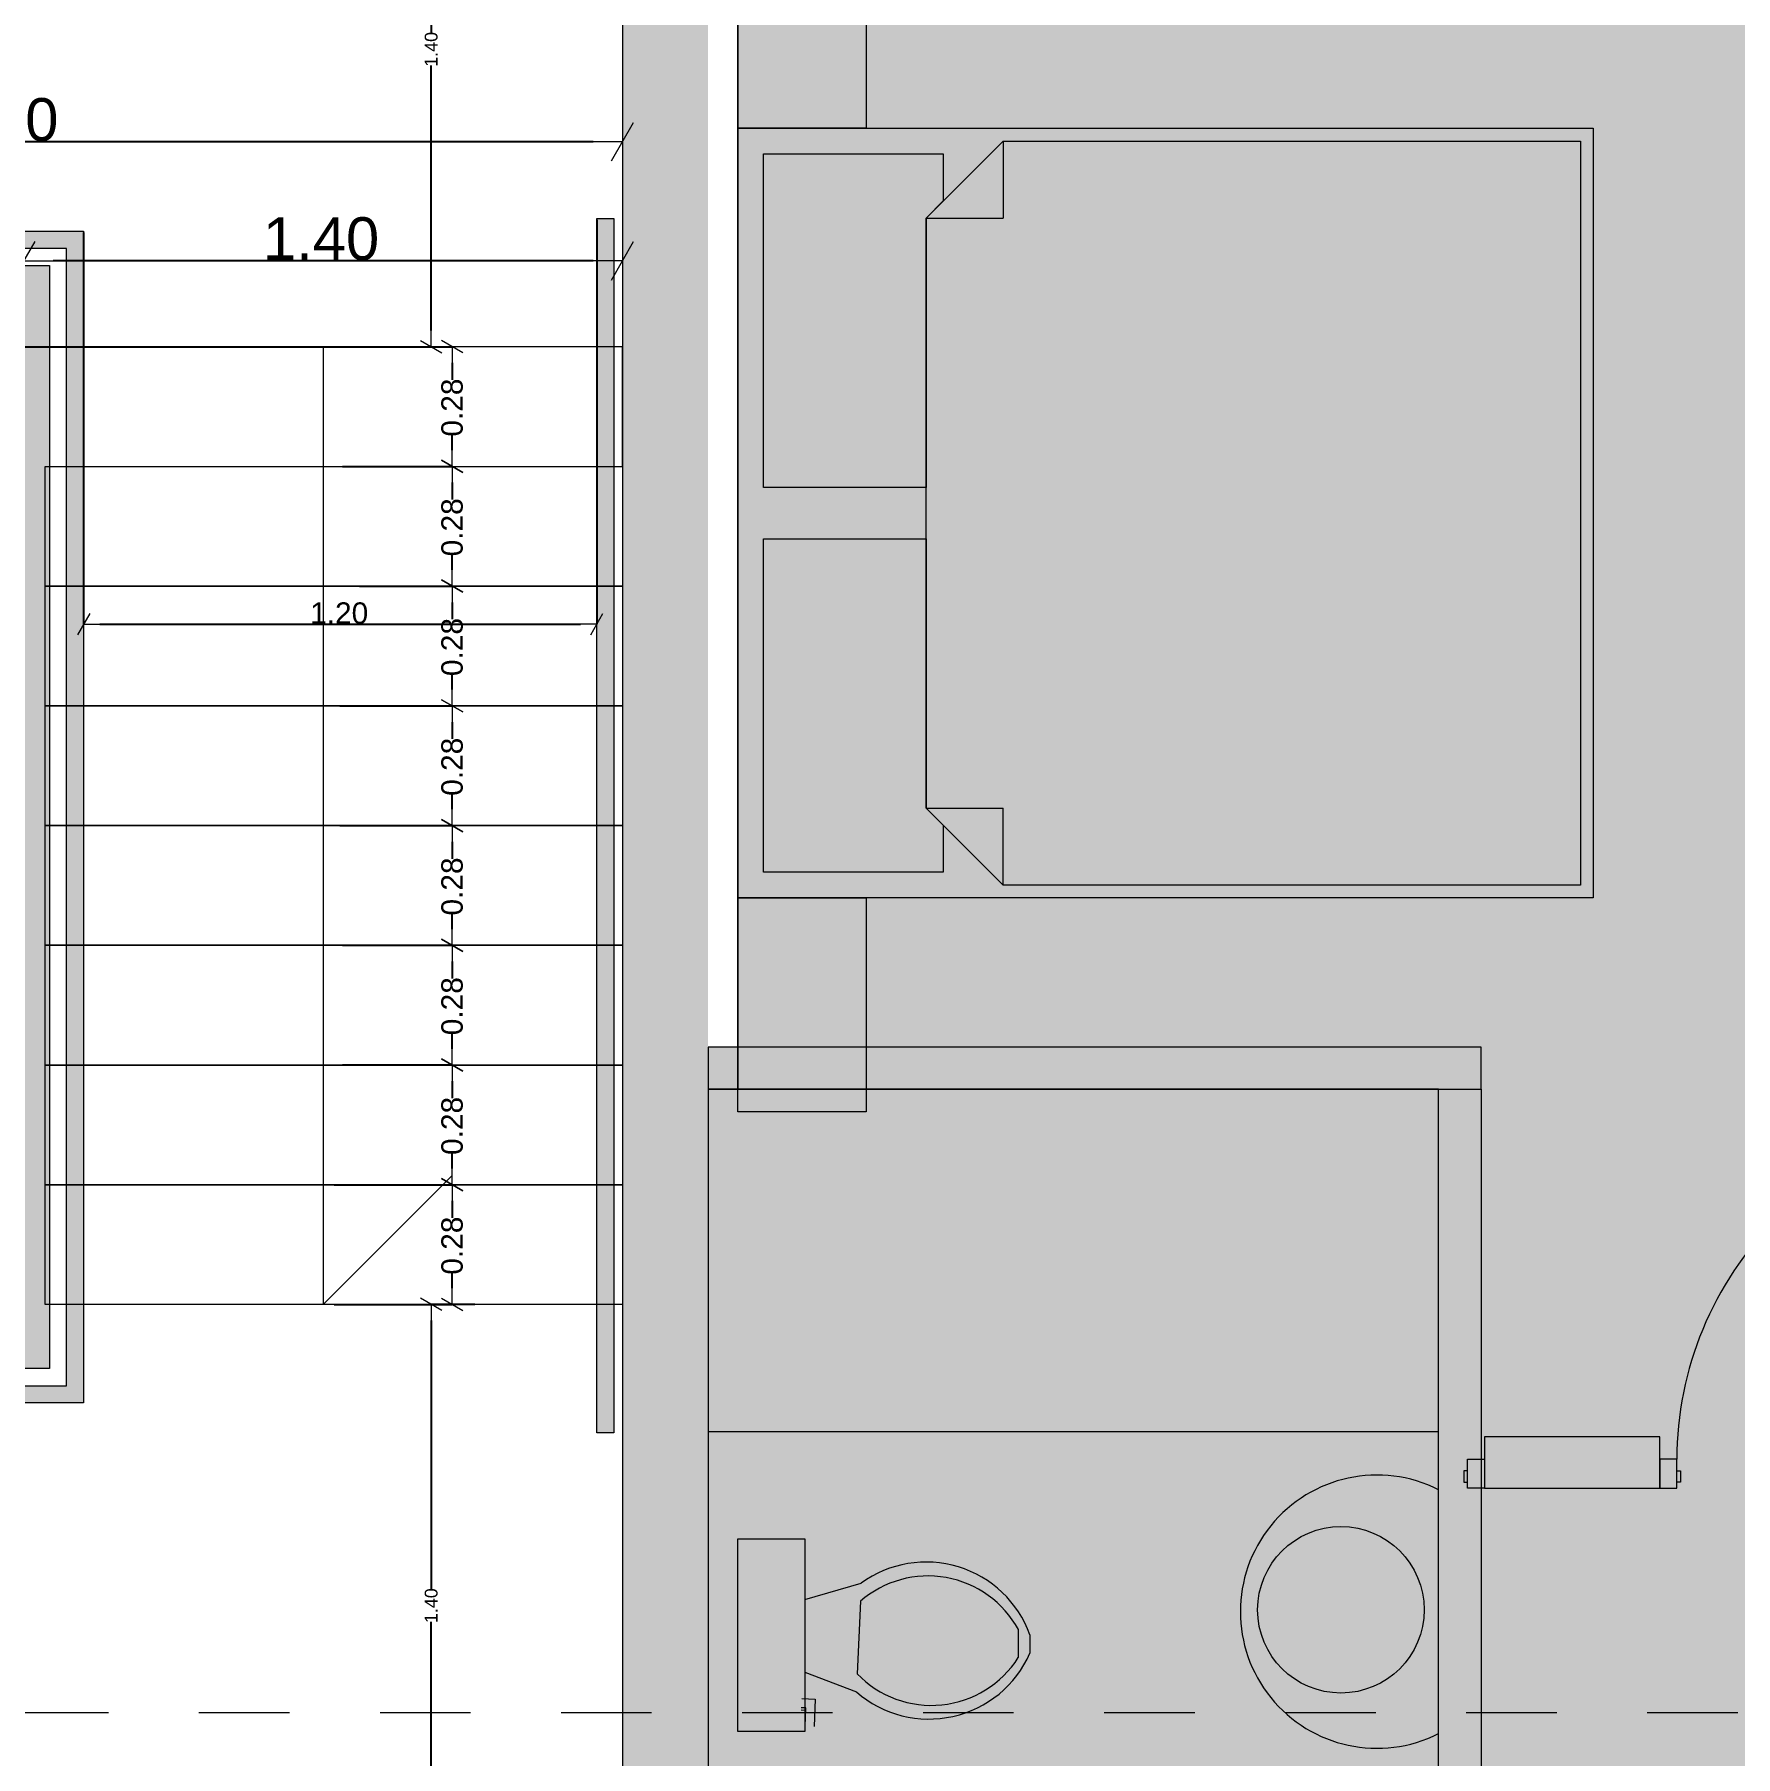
# Model space of a CAD drawing. Header units: millimetres. Extents: x 475616349 to 476941521, y 4620115302 to 4621446928.
# Drawn here: x 476523230 to 476527208, y 4620350796 to 4620354824 of the extents above; entities that cross this region are included whole.
import ezdxf

# ---------------------------------------------------------------- set-up
doc = ezdxf.new("R2010")
doc.units = ezdxf.units.MM
doc.header["$MEASUREMENT"] = 0
doc.linetypes.add('Dashed', pattern=[423.333333, 211.666667, -211.666667])
for name, color, linetype, lineweight in [('0_Pen_No__2_Pen_No__7_Pen_No__2_Pen_No__7', 7, 'Continuous', 0), ('0_Pen_No__7_Pen_No__7_Pen_No__7', 7, 'Continuous', 0), ('2D Drafting - General_Pen_No__250_Pen_No__2_Pen_No__250', 7, 'Continuous', 0), ('2D Drafting - General_Pen_No__250_Pen_No__2_Pen_No__7', 7, 'Continuous', 0), ('2D Drafting - General_Pen_No__250_Pen_No__7_Pen_No__250', 7, 'Continuous', 0), ('2D Drafting - General_Pen_No__250_Pen_No__7_Pen_No__7', 7, 'Continuous', 0), ('2D Drafting - General_Pen_No__7_Pen_No__7_Pen_No__7', 7, 'Continuous', 0), ('Doors_Pen_No__7_Pen_No__7_Pen_No__7', 7, 'Continuous', 0), ('G-Anno-Nplt_Pen_No__151', 151, 'Continuous', 0), ('G-Anno-Nplt_Pen_No__4', 7, 'Continuous', 0), ('gegmebi_Pen_No__7_Pen_No__7', 7, 'Continuous', 0), ('New_2D Drafting - General_Pen_No__1', 1, 'Continuous', 0), ('New_2D Drafting - General_Pen_No__4', 7, 'Continuous', 0), ('New_R03_Nakveti_Pen_No__4', 7, 'Continuous', 0), ('New_shenobebi_Pen_No__1', 1, 'Continuous', 0), ('zoma_Pen_No__142', 142, 'Continuous', 0), ('zoma_Pen_No__5_Pen_No__5', 5, 'Continuous', 0)]:
    doc.layers.add(name, color=color, linetype=linetype, lineweight=lineweight)
doc.layers.add('New_R03_Nakveti', color=7, linetype='Continuous')
doc.layers.add('zoma', color=7, linetype='Continuous')
doc.styles.add('GENERATED_STYLE_1', font='arial.ttf')
doc.styles.add('GENERATED_STYLE_2', font='arial.ttf')
doc.dimstyles.new('GENERATED_STYLE__1', dxfattribs={"dimtxt": 200, "dimasz": 64.421331, "dimexe": 0.18, "dimexo": 3, "dimgap": 0.09, "dimtad": 1, "dimtih": 1, "dimtoh": 1, "dimlfac": 0.001, "dimzin": 0, "dimdsep": 46, "dimtxsty": 'GENERATED_STYLE_2', "dimblk": 'ARROWHEAD_2', "dimblk1": 'ARROWHEAD_2', "dimblk2": 'ARROWHEAD_2', "dimcen": 0.09, "dimclrd": 142, "dimclre": 142, "dimclrt": 142, "dimadec": 0, "dimazin": 0, "dimtfac": 1, "dimtdec": 4, "dimtmove": 0, "dimatfit": 3, "dimfxl": 1, "dimtolj": 1, "dimtzin": 0, "dimarcsym": 0})
doc.dimstyles.new('GENERATED_STYLE__17', dxfattribs={"dimtxt": 50, "dimasz": 38, "dimexe": 0.18, "dimexo": 3, "dimgap": 0.09, "dimtad": 1, "dimtih": 1, "dimtoh": 1, "dimlfac": 0.001, "dimzin": 0, "dimdsep": 46, "dimtxsty": 'GENERATED_STYLE_2', "dimblk": 'ARROWHEAD_2', "dimblk1": 'ARROWHEAD_2', "dimblk2": 'ARROWHEAD_2', "dimcen": 0.09, "dimclrd": 142, "dimclre": 142, "dimclrt": 142, "dimadec": 0, "dimazin": 0, "dimtfac": 1, "dimtdec": 4, "dimtmove": 0, "dimatfit": 3, "dimfxl": 1, "dimtolj": 1, "dimtzin": 0, "dimarcsym": 0})
doc.dimstyles.new('GENERATED_STYLE__20', dxfattribs={"dimtxt": 50, "dimasz": 38, "dimexe": 0.18, "dimexo": 3, "dimgap": 0.09, "dimtad": 1, "dimlfac": 0.001, "dimzin": 0, "dimdsep": 46, "dimtxsty": 'GENERATED_STYLE_1', "dimblk": 'ARROWHEAD_2', "dimblk1": 'ARROWHEAD_2', "dimblk2": 'ARROWHEAD_2', "dimcen": 0.09, "dimclrd": 7, "dimclre": 7, "dimclrt": 7, "dimadec": 0, "dimazin": 0, "dimtfac": 1, "dimtdec": 4, "dimtmove": 0, "dimatfit": 3, "dimfxl": 1, "dimtolj": 1, "dimtzin": 0, "dimarcsym": 0})
doc.dimstyles.new('GENERATED_STYLE__5', dxfattribs={"dimtxt": 100, "dimasz": 68.640772, "dimexe": 0.18, "dimexo": 0.0625, "dimgap": 0.09, "dimtad": 1, "dimlfac": 0.001, "dimzin": 0, "dimdsep": 46, "dimtxsty": 'GENERATED_STYLE_2', "dimblk": 'ARROWHEAD_2', "dimblk1": 'ARROWHEAD_2', "dimblk2": 'ARROWHEAD_2', "dimcen": 0.09, "dimse1": 1, "dimse2": 1, "dimclrd": 142, "dimclre": 142, "dimclrt": 142, "dimadec": 0, "dimazin": 0, "dimtfac": 1, "dimtdec": 4, "dimtmove": 0, "dimatfit": 3, "dimfxl": 1, "dimtolj": 1, "dimtzin": 0, "dimarcsym": 0})
doc.dimstyles.new('GENERATED_STYLE__7', dxfattribs={"dimtxt": 30.000001, "dimasz": 38, "dimexe": 0.18, "dimexo": 3, "dimgap": 0.09, "dimtad": 1, "dimtih": 1, "dimtoh": 1, "dimlfac": 0.001, "dimzin": 0, "dimdsep": 46, "dimtxsty": 'GENERATED_STYLE_2', "dimblk": 'ARROWHEAD_2', "dimblk1": 'ARROWHEAD_2', "dimblk2": 'ARROWHEAD_2', "dimcen": 0.09, "dimclrd": 142, "dimclre": 142, "dimclrt": 142, "dimadec": 0, "dimazin": 0, "dimtfac": 1, "dimtdec": 4, "dimtmove": 0, "dimatfit": 3, "dimfxl": 1, "dimtolj": 1, "dimtzin": 0, "dimarcsym": 0})
doc.dimstyles.new('GENERATED_STYLE__9', dxfattribs={"dimtxt": 100, "dimasz": 68.640772, "dimexe": 0.18, "dimexo": 900, "dimgap": 0.09, "dimtad": 1, "dimlfac": 0.001, "dimzin": 0, "dimdsep": 46, "dimtxsty": 'GENERATED_STYLE_2', "dimblk": 'ARROWHEAD_2', "dimblk1": 'ARROWHEAD_2', "dimblk2": 'ARROWHEAD_2', "dimcen": 0.09, "dimclrd": 7, "dimclre": 7, "dimclrt": 7, "dimadec": 0, "dimazin": 0, "dimtfac": 1, "dimtdec": 4, "dimtmove": 0, "dimatfit": 3, "dimfxl": 1, "dimtolj": 1, "dimtzin": 0, "dimarcsym": 0})

# ---------------------------------------------------------------- blocks, each defined once
blk = doc.blocks.new('*D1238', base_point=(476577134.1, 4620325125.7))
at = {"layer": 'zoma_Pen_No__142', "color": 142, "linetype": 'Continuous', "lineweight": 0, "transparency": 16777216}
for p, q in [((476518731.6, 4620381340.9), (476518682.7, 4620381256.2)), ((476518707.1, 4620381235), (476518707.1, 4620381362.1)), ((476525231.6, 4620381340.9), (476525182.7, 4620381256.2)), ((476525207.1, 4620381235), (476525207.1, 4620381362.1)), ((476518707.1, 4620381298.6), (476525207.1, 4620381298.6))]:
    blk.add_line(p, q, dxfattribs=at)
at = {"layer": 'zoma_Pen_No__142', "color": 142, "lineweight": 0, "transparency": 16777216, "char_height": 200, "attachment_point": 7, "style": 'GENERATED_STYLE_2'}
for s, insert in [('\\A1;{\\pql;\\fArial CYR|b0|i0|c204|p34;6.50}', (476521691.1, 4620381338.6)), ('\\A1;{\\pql;\\fArial CYR|b0|i0|c204|p34;0.40}', (476524650.5, 4620381338.6))]:
    blk.add_mtext(s, dxfattribs=dict(at, insert=insert))
blk = doc.blocks.new('ARROWHEAD_2')
at = {"color": 0, "linetype": 'Continuous', "lineweight": 0}
for p, q in [((-0.378, -0.655), (0.378, 0.655)), ((0, 0), (-1, 0))]:
    blk.add_line(p, q, dxfattribs=at)
blk = doc.blocks.new('*D1239', base_point=(476577134.1, 4620325125.7))
at = {"layer": 'zoma_Pen_No__142', "color": 142, "linetype": 'Continuous', "lineweight": 0, "transparency": 16777216}
for p, q in [((476525231.6, 4620381340.9), (476525182.7, 4620381256.2)), ((476525207.1, 4620381235), (476525207.1, 4620381362.1)), ((476525631.6, 4620381340.9), (476525582.7, 4620381256.2)), ((476525607.1, 4620381235), (476525607.1, 4620381362.1)), ((476525207.1, 4620381298.6), (476525607.1, 4620381298.6))]:
    blk.add_line(p, q, dxfattribs=at)
blk = doc.blocks.new('*D1240', base_point=(476577134.1, 4620325125.7))
at = {"layer": 'zoma_Pen_No__142', "color": 142, "linetype": 'Continuous', "lineweight": 0, "transparency": 16777216}
for p, q in [((476525631.6, 4620381340.9), (476525582.7, 4620381256.2)), ((476525607.1, 4620381235), (476525607.1, 4620381362.1)), ((476532131.6, 4620381340.9), (476532082.7, 4620381256.2)), ((476532107.1, 4620381235), (476532107.1, 4620381362.1)), ((476525607.1, 4620381298.6), (476532107.1, 4620381298.6))]:
    blk.add_line(p, q, dxfattribs=at)
at = {"layer": 'zoma_Pen_No__142', "color": 142, "lineweight": 0, "transparency": 16777216, "char_height": 200, "attachment_point": 7, "style": 'GENERATED_STYLE_2'}
for s, insert in [('\\A1;{\\pql;\\fArial CYR|b0|i0|c204|p34;6.50}', (476528591.1, 4620381338.6)), ('\\A1;{\\pql;\\fArial CYR|b0|i0|c204|p34;0.40}', (476531550.5, 4620381338.6))]:
    blk.add_mtext(s, dxfattribs=dict(at, insert=insert))
blk = doc.blocks.new('Bed Layout 23')
at = {"layer": 'New_R03_Nakveti_Pen_No__4', "color": 7, "linetype": 'Continuous', "lineweight": 0}
for p, q in [((-900, 0), (-1400, 0)), ((-1400, 0), (-1400, -300)), ((-900, -300), (-900, 0)), ((900, 0), (-900, 0)), ((-900, 0), (-900, -2000)), ((1400, 0), (900, 0)), ((900, 0), (900, -300)), ((900, -2000), (900, 0)), ((1400, -300), (1400, 0)), ((-1400, -300), (-900, -300)), ((900, -300), (1400, -300)), ((-690, -440), (-870, -620)), ((0, -440), (-690, -440)), ((-690, -440), (-690, -620)), ((690, -440), (0, -440)), ((870, -620), (690, -440)), ((690, -440), (690, -620)), ((-870, -620), (-870, -1970)), ((-870, -620), (-690, -620)), ((870, -620), (690, -620)), ((870, -1970), (870, -620)), ((-870, -1970), (0, -1970)), ((0, -1970), (870, -1970)), ((-900, -2000), (900, -2000))]:
    blk.add_line(p, q, dxfattribs=at)
at = {"layer": 'New_R03_Nakveti_Pen_No__4', "color": 7, "linetype": 'Continuous', "lineweight": 0, "flags": 128}
for points in [[(-60, -440), (-60, -60), (-840, -60), (-840, -480), (-730, -480), (-690, -440)], [(690, -440), (730, -480), (840, -480), (840, -60), (60, -60), (60, -440)]]:
    blk.add_lwpolyline(points, close=True, dxfattribs=at)
blk = doc.blocks.new('*D3923')
at = {"layer": 'Defpoints', "color": 0, "linetype": 'Continuous', "transparency": 16777216}
for p in [(476467805.1, 4620355693.7), (476533682.1, 4620355693.7), (476467805.1, 4620340493.7)]:
    blk.add_point(p, dxfattribs=at)
at = {"layer": 'zoma', "color": 7, "linetype": 'Continuous', "lineweight": -2, "transparency": 16777216}
for p, q in [((476468705.1, 4620355693.7), (476533682.3, 4620355693.7)), ((476533682.1, 4620355625.1), (476533682.1, 4620348251.7)), ((476533682.1, 4620340562.4), (476533682.1, 4620347923.8)), ((476468705.1, 4620340493.7), (476533682.3, 4620340493.7))]:
    blk.add_line(p, q, dxfattribs=at)
at = {"layer": 'zoma', "color": 7, "linetype": 'Continuous', "lineweight": -2, "transparency": 16777216, "xscale": 68.64077230571034, "yscale": 68.64077230571034, "zscale": 68.64077230571034}
for p, rotation in [((476533682.1, 4620355693.7), 90), ((476533682.1, 4620340493.7), 270)]:
    blk.add_blockref('ARROWHEAD_2', p, dxfattribs=dict(at, rotation=rotation))
at = {"layer": 'zoma', "color": 7, "linetype": 'Continuous', "lineweight": 0, "transparency": 16777216, "insert": (476533682.1, 4620348087.8), "char_height": 100, "attachment_point": 5, "rotation": 90, "style": 'GENERATED_STYLE_2'}
blk.add_mtext('\\A1;15.20', dxfattribs=at)
blk = doc.blocks.new('*D3931')
at = {"layer": 'Defpoints', "color": 0, "linetype": 'Continuous', "transparency": 16777216}
for p in [(476467805.1, 4620355293.7), (476532893, 4620355293.7), (476467805.1, 4620350493.7)]:
    blk.add_point(p, dxfattribs=at)
at = {"layer": 'zoma', "color": 7, "linetype": 'Continuous', "lineweight": -2, "transparency": 16777216}
for p, q in [((476468705.1, 4620355293.7), (476532893.2, 4620355293.7)), ((476532893, 4620355225.1), (476532893, 4620353019.2)), ((476532893, 4620350562.4), (476532893, 4620352755.6)), ((476468705.1, 4620350493.7), (476532893.2, 4620350493.7))]:
    blk.add_line(p, q, dxfattribs=at)
at = {"layer": 'zoma', "color": 7, "linetype": 'Continuous', "lineweight": -2, "transparency": 16777216, "xscale": 68.64077230571034, "yscale": 68.64077230571034, "zscale": 68.64077230571034}
for p, rotation in [((476532893, 4620355293.7), 90), ((476532893, 4620350493.7), 270)]:
    blk.add_blockref('ARROWHEAD_2', p, dxfattribs=dict(at, rotation=rotation))
at = {"layer": 'zoma', "color": 7, "linetype": 'Continuous', "lineweight": 0, "transparency": 16777216, "insert": (476532893, 4620352887.4), "char_height": 100, "attachment_point": 5, "rotation": 90, "style": 'GENERATED_STYLE_2'}
blk.add_mtext('\\A1;4.80', dxfattribs=at)
blk = doc.blocks.new('*D3983')
at = {"layer": 'Defpoints', "color": 0, "linetype": 'Continuous', "transparency": 16777216}
for p in [(476524262.8, 4620351853.8), (476524157.8, 4620350453.8), (476524262.8, 4620350453.8)]:
    blk.add_point(p, dxfattribs=at)
at = {"layer": 'zoma', "color": 142, "linetype": 'Continuous', "lineweight": -2, "transparency": 16777216}
for p, q in [((476524259.8, 4620351853.8), (476524157.6, 4620351853.8)), ((476524157.8, 4620351815.8), (476524157.8, 4620351186.7)), ((476524157.8, 4620350491.8), (476524157.8, 4620351111.5)), ((476524259.8, 4620350453.8), (476524157.6, 4620350453.8))]:
    blk.add_line(p, q, dxfattribs=at)
at = {"layer": 'zoma', "color": 142, "linetype": 'Continuous', "lineweight": -2, "transparency": 16777216, "xscale": 38.00000000000001, "yscale": 38.00000000000001, "zscale": 38.00000000000001}
for p, rotation in [((476524157.8, 4620351853.8), 90), ((476524157.8, 4620350453.8), 270)]:
    blk.add_blockref('ARROWHEAD_2', p, dxfattribs=dict(at, rotation=rotation))
at = {"layer": 'zoma', "color": 142, "linetype": 'Continuous', "lineweight": 0, "transparency": 16777216, "insert": (476524157.8, 4620351149.1), "char_height": 30, "attachment_point": 5, "rotation": 90, "style": 'GENERATED_STYLE_2'}
blk.add_mtext('\\A1;1.40', dxfattribs=at)
blk = doc.blocks.new('*D3984')
at = {"layer": 'Defpoints', "color": 0, "linetype": 'Continuous', "transparency": 16777216}
for p in [(476523928, 4620352133.7), (476524206.8, 4620352133.7), (476523928, 4620351853.7)]:
    blk.add_point(p, dxfattribs=at)
at = {"layer": 'zoma', "color": 142, "linetype": 'Continuous', "lineweight": -2, "transparency": 16777216}
for p, q in [((476523931, 4620352133.7), (476524207, 4620352133.7)), ((476524206.8, 4620352095.7), (476524206.8, 4620352056.2)), ((476524206.8, 4620351891.7), (476524206.8, 4620351926.1)), ((476523931, 4620351853.7), (476524207, 4620351853.7))]:
    blk.add_line(p, q, dxfattribs=at)
at = {"layer": 'zoma', "color": 142, "linetype": 'Continuous', "lineweight": -2, "transparency": 16777216, "xscale": 38.00000000000001, "yscale": 38.00000000000001, "zscale": 38.00000000000001}
for p, rotation in [((476524206.8, 4620352133.7), 90), ((476524206.8, 4620351853.7), 270)]:
    blk.add_blockref('ARROWHEAD_2', p, dxfattribs=dict(at, rotation=rotation))
at = {"layer": 'zoma', "color": 142, "linetype": 'Continuous', "lineweight": 0, "transparency": 16777216, "insert": (476524206.8, 4620351991.2), "char_height": 50, "attachment_point": 5, "rotation": 90, "style": 'GENERATED_STYLE_2'}
blk.add_mtext('\\A1;0.28', dxfattribs=at)
blk = doc.blocks.new('*D3985')
at = {"layer": 'Defpoints', "color": 0, "linetype": 'Continuous', "transparency": 16777216}
for p in [(476523947.6, 4620352413.7), (476524206.8, 4620352413.7), (476523928, 4620352133.7)]:
    blk.add_point(p, dxfattribs=at)
at = {"layer": 'zoma', "color": 142, "linetype": 'Continuous', "lineweight": -2, "transparency": 16777216}
for p, q in [((476523950.6, 4620352413.7), (476524207, 4620352413.7)), ((476524206.8, 4620352375.7), (476524206.8, 4620352336.2)), ((476524206.8, 4620352171.7), (476524206.8, 4620352206.1)), ((476523931, 4620352133.7), (476524207, 4620352133.7))]:
    blk.add_line(p, q, dxfattribs=at)
at = {"layer": 'zoma', "color": 142, "linetype": 'Continuous', "lineweight": -2, "transparency": 16777216, "xscale": 38.00000000000001, "yscale": 38.00000000000001, "zscale": 38.00000000000001}
for p, rotation in [((476524206.8, 4620352413.7), 90), ((476524206.8, 4620352133.7), 270)]:
    blk.add_blockref('ARROWHEAD_2', p, dxfattribs=dict(at, rotation=rotation))
at = {"layer": 'zoma', "color": 142, "linetype": 'Continuous', "lineweight": 0, "transparency": 16777216, "insert": (476524206.8, 4620352271.2), "char_height": 50, "attachment_point": 5, "rotation": 90, "style": 'GENERATED_STYLE_2'}
blk.add_mtext('\\A1;0.28', dxfattribs=at)
blk = doc.blocks.new('*D3986')
at = {"layer": 'Defpoints', "color": 0, "linetype": 'Continuous', "transparency": 16777216}
for p in [(476523947.6, 4620352693.7), (476524206.8, 4620352693.7), (476523947.6, 4620352413.7)]:
    blk.add_point(p, dxfattribs=at)
at = {"layer": 'zoma', "color": 142, "linetype": 'Continuous', "lineweight": -2, "transparency": 16777216}
for p, q in [((476523950.6, 4620352693.7), (476524207, 4620352693.7)), ((476524206.8, 4620352655.7), (476524206.8, 4620352616.2)), ((476524206.8, 4620352451.7), (476524206.8, 4620352486.1)), ((476523950.6, 4620352413.7), (476524207, 4620352413.7))]:
    blk.add_line(p, q, dxfattribs=at)
at = {"layer": 'zoma', "color": 142, "linetype": 'Continuous', "lineweight": -2, "transparency": 16777216, "xscale": 38.00000000000001, "yscale": 38.00000000000001, "zscale": 38.00000000000001}
for p, rotation in [((476524206.8, 4620352693.7), 90), ((476524206.8, 4620352413.7), 270)]:
    blk.add_blockref('ARROWHEAD_2', p, dxfattribs=dict(at, rotation=rotation))
at = {"layer": 'zoma', "color": 142, "linetype": 'Continuous', "lineweight": 0, "transparency": 16777216, "insert": (476524206.8, 4620352551.2), "char_height": 50, "attachment_point": 5, "rotation": 90, "style": 'GENERATED_STYLE_2'}
blk.add_mtext('\\A1;0.28', dxfattribs=at)
blk = doc.blocks.new('*D3987')
at = {"layer": 'Defpoints', "color": 0, "linetype": 'Continuous', "transparency": 16777216}
for p in [(476523941.1, 4620352973.7), (476524206.8, 4620352973.7), (476523947.6, 4620352693.7)]:
    blk.add_point(p, dxfattribs=at)
at = {"layer": 'zoma', "color": 142, "linetype": 'Continuous', "lineweight": -2, "transparency": 16777216}
for p, q in [((476523944.1, 4620352973.7), (476524207, 4620352973.7)), ((476524206.8, 4620352935.7), (476524206.8, 4620352896.2)), ((476524206.8, 4620352731.7), (476524206.8, 4620352766.1)), ((476523950.6, 4620352693.7), (476524207, 4620352693.7))]:
    blk.add_line(p, q, dxfattribs=at)
at = {"layer": 'zoma', "color": 142, "linetype": 'Continuous', "lineweight": -2, "transparency": 16777216, "xscale": 38.00000000000001, "yscale": 38.00000000000001, "zscale": 38.00000000000001}
for p, rotation in [((476524206.8, 4620352973.7), 90), ((476524206.8, 4620352693.7), 270)]:
    blk.add_blockref('ARROWHEAD_2', p, dxfattribs=dict(at, rotation=rotation))
at = {"layer": 'zoma', "color": 142, "linetype": 'Continuous', "lineweight": 0, "transparency": 16777216, "insert": (476524206.8, 4620352831.2), "char_height": 50, "attachment_point": 5, "rotation": 90, "style": 'GENERATED_STYLE_2'}
blk.add_mtext('\\A1;0.28', dxfattribs=at)
blk = doc.blocks.new('*D3988')
at = {"layer": 'Defpoints', "color": 0, "linetype": 'Continuous', "transparency": 16777216}
for p in [(476523941.1, 4620353253.7), (476524206.8, 4620353253.7), (476523941.1, 4620352973.7)]:
    blk.add_point(p, dxfattribs=at)
at = {"layer": 'zoma', "color": 142, "linetype": 'Continuous', "lineweight": -2, "transparency": 16777216}
for p, q in [((476523944.1, 4620353253.7), (476524207, 4620353253.7)), ((476524206.8, 4620353215.7), (476524206.8, 4620353176.2)), ((476524206.8, 4620353011.7), (476524206.8, 4620353046.1)), ((476523944.1, 4620352973.7), (476524207, 4620352973.7))]:
    blk.add_line(p, q, dxfattribs=at)
at = {"layer": 'zoma', "color": 142, "linetype": 'Continuous', "lineweight": -2, "transparency": 16777216, "xscale": 38.00000000000001, "yscale": 38.00000000000001, "zscale": 38.00000000000001}
for p, rotation in [((476524206.8, 4620353253.7), 90), ((476524206.8, 4620352973.7), 270)]:
    blk.add_blockref('ARROWHEAD_2', p, dxfattribs=dict(at, rotation=rotation))
at = {"layer": 'zoma', "color": 142, "linetype": 'Continuous', "lineweight": 0, "transparency": 16777216, "insert": (476524206.8, 4620353111.2), "char_height": 50, "attachment_point": 5, "rotation": 90, "style": 'GENERATED_STYLE_2'}
blk.add_mtext('\\A1;0.28', dxfattribs=at)
blk = doc.blocks.new('*D3989')
at = {"layer": 'Defpoints', "color": 0, "linetype": 'Continuous', "transparency": 16777216}
for p in [(476523987, 4620353533.7), (476524206.8, 4620353533.7), (476523941.1, 4620353253.7)]:
    blk.add_point(p, dxfattribs=at)
at = {"layer": 'zoma', "color": 142, "linetype": 'Continuous', "lineweight": -2, "transparency": 16777216}
for p, q in [((476523990, 4620353533.7), (476524207, 4620353533.7)), ((476524206.8, 4620353495.7), (476524206.8, 4620353456.2)), ((476524206.8, 4620353291.7), (476524206.8, 4620353326.1)), ((476523944.1, 4620353253.7), (476524207, 4620353253.7))]:
    blk.add_line(p, q, dxfattribs=at)
at = {"layer": 'zoma', "color": 142, "linetype": 'Continuous', "lineweight": -2, "transparency": 16777216, "xscale": 38.00000000000001, "yscale": 38.00000000000001, "zscale": 38.00000000000001}
for p, rotation in [((476524206.8, 4620353533.7), 90), ((476524206.8, 4620353253.7), 270)]:
    blk.add_blockref('ARROWHEAD_2', p, dxfattribs=dict(at, rotation=rotation))
at = {"layer": 'zoma', "color": 142, "linetype": 'Continuous', "lineweight": 0, "transparency": 16777216, "insert": (476524206.8, 4620353391.2), "char_height": 50, "attachment_point": 5, "rotation": 90, "style": 'GENERATED_STYLE_2'}
blk.add_mtext('\\A1;0.28', dxfattribs=at)
blk = doc.blocks.new('*D3990')
at = {"layer": 'Defpoints', "color": 0, "linetype": 'Continuous', "transparency": 16777216}
for p in [(476523947.6, 4620353813.7), (476524206.8, 4620353813.7), (476523987, 4620353533.7)]:
    blk.add_point(p, dxfattribs=at)
at = {"layer": 'zoma', "color": 142, "linetype": 'Continuous', "lineweight": -2, "transparency": 16777216}
for p, q in [((476523950.6, 4620353813.7), (476524207, 4620353813.7)), ((476524206.8, 4620353775.7), (476524206.8, 4620353736.2)), ((476524206.8, 4620353571.7), (476524206.8, 4620353606.1)), ((476523990, 4620353533.7), (476524207, 4620353533.7))]:
    blk.add_line(p, q, dxfattribs=at)
at = {"layer": 'zoma', "color": 142, "linetype": 'Continuous', "lineweight": -2, "transparency": 16777216, "xscale": 38.00000000000001, "yscale": 38.00000000000001, "zscale": 38.00000000000001}
for p, rotation in [((476524206.8, 4620353813.7), 90), ((476524206.8, 4620353533.7), 270)]:
    blk.add_blockref('ARROWHEAD_2', p, dxfattribs=dict(at, rotation=rotation))
at = {"layer": 'zoma', "color": 142, "linetype": 'Continuous', "lineweight": 0, "transparency": 16777216, "insert": (476524206.8, 4620353671.2), "char_height": 50, "attachment_point": 5, "rotation": 90, "style": 'GENERATED_STYLE_2'}
blk.add_mtext('\\A1;0.28', dxfattribs=at)
blk = doc.blocks.new('*D3991')
at = {"layer": 'Defpoints', "color": 0, "linetype": 'Continuous', "transparency": 16777216}
for p in [(476523836, 4620354093.7), (476524206.8, 4620354093.7), (476523947.6, 4620353813.7)]:
    blk.add_point(p, dxfattribs=at)
at = {"layer": 'zoma', "color": 142, "linetype": 'Continuous', "lineweight": -2, "transparency": 16777216}
for p, q in [((476523839, 4620354093.7), (476524207, 4620354093.7)), ((476524206.8, 4620354055.7), (476524206.8, 4620354016.2)), ((476524206.8, 4620353851.7), (476524206.8, 4620353886.1)), ((476523950.6, 4620353813.7), (476524207, 4620353813.7))]:
    blk.add_line(p, q, dxfattribs=at)
at = {"layer": 'zoma', "color": 142, "linetype": 'Continuous', "lineweight": -2, "transparency": 16777216, "xscale": 38.00000000000001, "yscale": 38.00000000000001, "zscale": 38.00000000000001}
for p, rotation in [((476524206.8, 4620354093.7), 90), ((476524206.8, 4620353813.7), 270)]:
    blk.add_blockref('ARROWHEAD_2', p, dxfattribs=dict(at, rotation=rotation))
at = {"layer": 'zoma', "color": 142, "linetype": 'Continuous', "lineweight": 0, "transparency": 16777216, "insert": (476524206.8, 4620353951.2), "char_height": 50, "attachment_point": 5, "rotation": 90, "style": 'GENERATED_STYLE_2'}
blk.add_mtext('\\A1;0.28', dxfattribs=at)
blk = doc.blocks.new('*D3992')
at = {"layer": 'Defpoints', "color": 0, "linetype": 'Continuous', "transparency": 16777216}
for p in [(476523205, 4620354326.8), (476524605, 4620354340), (476523205, 4620354294.6)]:
    blk.add_point(p, dxfattribs=at)
at = {"layer": 'zoma', "color": 142, "linetype": 'Continuous', "lineweight": -2, "transparency": 16777216}
blk.add_line((476524536.4, 4620354294.6), (476523273.7, 4620354294.6), dxfattribs=at)
at = {"layer": 'zoma', "color": 142, "linetype": 'Continuous', "lineweight": -2, "transparency": 16777216, "xscale": 68.64077230571034, "yscale": 68.64077230571034, "zscale": 68.64077230571034, "rotation": 180}
blk.add_blockref('ARROWHEAD_2', (476523205, 4620354294.6), dxfattribs=at)
at = {"layer": 'zoma', "color": 142, "linetype": 'Continuous', "lineweight": -2, "transparency": 16777216, "xscale": 68.64077230571034, "yscale": 68.64077230571034, "zscale": 68.64077230571034}
blk.add_blockref('ARROWHEAD_2', (476524605, 4620354294.6), dxfattribs=at)
at = {"layer": 'zoma', "color": 142, "linetype": 'Continuous', "lineweight": 0, "transparency": 16777216, "insert": (476523900.3, 4620354345.7), "char_height": 100, "attachment_point": 5, "style": 'GENERATED_STYLE_2'}
blk.add_mtext('\\A1;1.40', dxfattribs=at)
blk = doc.blocks.new('*D3994')
at = {"layer": 'Defpoints', "color": 0, "linetype": 'Continuous', "transparency": 16777216}
for p in [(476524605, 4620354789.2), (476521705, 4620354603.3), (476521705, 4620354573.1)]:
    blk.add_point(p, dxfattribs=at)
at = {"layer": 'zoma', "color": 142, "linetype": 'Continuous', "lineweight": -2, "transparency": 16777216}
blk.add_line((476524536.4, 4620354573.1), (476521773.7, 4620354573.1), dxfattribs=at)
at = {"layer": 'zoma', "color": 142, "linetype": 'Continuous', "lineweight": -2, "transparency": 16777216, "xscale": 68.64077230571034, "yscale": 68.64077230571034, "zscale": 68.64077230571034, "rotation": 180}
blk.add_blockref('ARROWHEAD_2', (476521705, 4620354573.1), dxfattribs=at)
at = {"layer": 'zoma', "color": 142, "linetype": 'Continuous', "lineweight": -2, "transparency": 16777216, "xscale": 68.64077230571034, "yscale": 68.64077230571034, "zscale": 68.64077230571034}
blk.add_blockref('ARROWHEAD_2', (476524605, 4620354573.1), dxfattribs=at)
at = {"layer": 'zoma', "color": 142, "linetype": 'Continuous', "lineweight": 0, "transparency": 16777216, "insert": (476523150.3, 4620354624.3), "char_height": 100, "attachment_point": 5, "style": 'GENERATED_STYLE_2'}
blk.add_mtext('\\A1;2.90', dxfattribs=at)
blk = doc.blocks.new('*D3995')
at = {"layer": 'Defpoints', "color": 0, "linetype": 'Continuous', "transparency": 16777216}
for p in [(476522279.6, 4620355493.7), (476524157.8, 4620355493.7), (476521991, 4620354093.7)]:
    blk.add_point(p, dxfattribs=at)
at = {"layer": 'zoma', "color": 142, "linetype": 'Continuous', "lineweight": -2, "transparency": 16777216}
for p, q in [((476522282.6, 4620355493.7), (476524158, 4620355493.7)), ((476524157.8, 4620355455.7), (476524157.8, 4620354826.6)), ((476524157.8, 4620354131.7), (476524157.8, 4620354751.4)), ((476521994, 4620354093.7), (476524158, 4620354093.7))]:
    blk.add_line(p, q, dxfattribs=at)
at = {"layer": 'zoma', "color": 142, "linetype": 'Continuous', "lineweight": -2, "transparency": 16777216, "xscale": 38.00000000000001, "yscale": 38.00000000000001, "zscale": 38.00000000000001}
for p, rotation in [((476524157.8, 4620355493.7), 90), ((476524157.8, 4620354093.7), 270)]:
    blk.add_blockref('ARROWHEAD_2', p, dxfattribs=dict(at, rotation=rotation))
at = {"layer": 'zoma', "color": 142, "linetype": 'Continuous', "lineweight": 0, "transparency": 16777216, "insert": (476524157.8, 4620354789), "char_height": 30, "attachment_point": 5, "rotation": 90, "style": 'GENERATED_STYLE_2'}
blk.add_mtext('\\A1;1.40', dxfattribs=at)
blk = doc.blocks.new('*D4065')
at = {"layer": 'Defpoints', "color": 0, "linetype": 'Continuous', "transparency": 16777216}
for p in [(476524545.1, 4620354393.7), (476523345.1, 4620354363.6), (476524545.1, 4620353444.7)]:
    blk.add_point(p, dxfattribs=at)
at = {"layer": 'zoma', "color": 7, "linetype": 'Continuous', "lineweight": -2, "transparency": 16777216}
for p, q in [((476524545.1, 4620354390.7), (476524545.1, 4620353444.5)), ((476523345.1, 4620354360.6), (476523345.1, 4620353444.5)), ((476523383.1, 4620353444.7), (476524507.1, 4620353444.7))]:
    blk.add_line(p, q, dxfattribs=at)
at = {"layer": 'zoma', "color": 7, "linetype": 'Continuous', "lineweight": -2, "transparency": 16777216, "xscale": 38.00000000000001, "yscale": 38.00000000000001, "zscale": 38.00000000000001, "rotation": 180}
blk.add_blockref('ARROWHEAD_2', (476523345.1, 4620353444.7), dxfattribs=at)
at = {"layer": 'zoma', "color": 7, "linetype": 'Continuous', "lineweight": -2, "transparency": 16777216, "xscale": 38.00000000000001, "yscale": 38.00000000000001, "zscale": 38.00000000000001}
blk.add_blockref('ARROWHEAD_2', (476524545.1, 4620353444.7), dxfattribs=at)
at = {"layer": 'zoma', "color": 7, "linetype": 'Continuous', "lineweight": 0, "transparency": 16777216, "insert": (476523942.6, 4620353470.3), "char_height": 50, "attachment_point": 5, "style": 'GENERATED_STYLE_1'}
blk.add_mtext('\\A1;1.20', dxfattribs=at)

msp = doc.modelspace()

# ---------------------------------------------------------------- hatches: boundary and pattern name
at = {"layer": '2D Drafting - General_Pen_No__250_Pen_No__2_Pen_No__7', "linetype": 'Continuous', "lineweight": 0}
for points in [[(476524805.084, 4620352455.011), (476524805.084, 4620352356.888), (476526613.153, 4620352356.888), (476526613.153, 4620352455.011)], [(476526613.153, 4620350013.723), (476526513.429, 4620350013.723), (476526513.429, 4620352356.888), (476526613.153, 4620352356.888)]]:
    msp.add_hatch(color=7, dxfattribs=at).paths.add_polyline_path(points)
at = {"layer": '2D Drafting - General_Pen_No__250_Pen_No__7_Pen_No__7', "linetype": 'Continuous', "lineweight": 0}
for points in [[(476524805.084, 4620355293.723), (476524805.084, 4620350253.648), (476524605.084, 4620350253.648), (476524605.084, 4620355293.723)], [(476527030.916, 4620351543.723), (476526620.647, 4620351543.723), (476526620.647, 4620351423.723), (476527030.916, 4620351423.723)]]:
    msp.add_hatch(color=7, dxfattribs=at).paths.add_polyline_path(points)
at = {"layer": 'G-Anno-Nplt_Pen_No__151', "linetype": 'Continuous', "lineweight": 0, "true_color": 0x1f2f3f}
msp.add_hatch(color=169, dxfattribs=at).paths.add_polyline_path([(476531435.091, 4620353823.722), (476527835.091, 4620353823.722), (476527835.091, 4620355423.723), (476524875.091, 4620355423.723), (476524875.091, 4620355223.722), (476524875.091, 4620352356.888), (476524805.091, 4620352356.888), (476524805.091, 4620350454.098), (476525205.091, 4620350454.098), (476525205.091, 4620349843.723), (476524675.091, 4620349843.723), (476524675.091, 4620348363.723), (476528175.091, 4620348363.723), (476528175.091, 4620347723.535), (476531035.091, 4620347723.535), (476531035.091, 4620348063.723), (476531235.091, 4620348063.723), (476531235.091, 4620348363.723), (476531435.091, 4620348363.723)])
at = {"layer": 'New_2D Drafting - General_Pen_No__1', "linetype": 'Continuous', "lineweight": 0}
msp.add_hatch(color=1, dxfattribs=at).paths.add_polyline_path([(476524585.084, 4620351553.68), (476524545.084, 4620351553.68), (476524545.084, 4620354393.68), (476524585.084, 4620354393.68)])
h = msp.add_hatch(color=1, dxfattribs=at)
h.paths.add_polyline_path([(476523345.084, 4620351623.572), (476522965.084, 4620351623.572), (476522965.084, 4620351753.68), (476522965.084, 4620354363.587), (476523345.084, 4620354363.587)])
h.paths.add_polyline_path([(476523005.084, 4620351663.572), (476523305.084, 4620351663.572), (476523305.084, 4620354323.587), (476523005.084, 4620354323.587)], flags=16)
h = msp.add_hatch(color=1, dxfattribs=at)
h.paths.add_polyline_path([(476523265.084, 4620351703.572), (476523045.084, 4620351703.572), (476523045.084, 4620354283.587), (476523265.084, 4620354283.587)])
h.paths.add_polyline_path([(476523205.084, 4620351763.572), (476523205.084, 4620354223.587), (476523105.084, 4620354223.587), (476523105.084, 4620351763.572)], flags=16)

# ---------------------------------------------------------------- linework, layer by layer
at = {"layer": '0_Pen_No__2_Pen_No__7_Pen_No__2_Pen_No__7', "color": 7, "linetype": 'Continuous', "lineweight": 0, "flags": 128}
msp.add_lwpolyline([(476524805.084, 4620351556.891), (476526513.429, 4620351556.89), (476526513.429, 4620352356.888), (476524805.084, 4620352356.888)], close=True, dxfattribs=at)
at = {"layer": '0_Pen_No__7_Pen_No__7_Pen_No__7', "color": 7, "linetype": 'Continuous', "lineweight": 0}
for p, q in [((476525031.126, 4620351163.608), (476525163.302, 4620351201.743)), ((476525161.448, 4620351159.35), (476525154.035, 4620350989.774)), ((476525031.126, 4620350993.699), (476525152.182, 4620350947.38)), ((476525024.073, 4620350931.743), (476525055.869, 4620350930.353)), ((476525055.869, 4620350930.353), (476525053.089, 4620350866.762)), ((476525022.922, 4620350905.414), (476525033.521, 4620350904.951)), ((476525033.745, 4620350910.083), (476525023.147, 4620350910.546)), ((476525031.892, 4620350867.689), (476525033.745, 4620350910.083))]:
    msp.add_line(p, q, dxfattribs=at)
at = {"layer": '0_Pen_No__7_Pen_No__7_Pen_No__7', "color": 7, "linetype": 'Continuous', "lineweight": 0, "flags": 128}
msp.add_lwpolyline([(476524875.084, 4620350855.106), (476524875.084, 4620351305.543), (476525031.126, 4620351305.543), (476525031.126, 4620350855.106)], close=True, dxfattribs=at)
for points in [[(476525530.588, 4620351093.173), (476525530.588, 4620351028.012)], [(476525557.887, 4620351080.96), (476525557.887, 4620351037.87)]]:
    msp.add_lwpolyline(points, dxfattribs=at)
at = {"layer": '0_Pen_No__7_Pen_No__7_Pen_No__7', "color": 7, "linetype": 'Continuous', "lineweight": 0}
msp.add_circle((476526284.928, 4620351139.449), 194.708, dxfattribs=at)
for centre, radius, start, end in [((476526369.413, 4620351135.134), 319.521, 63.209895, 296.790096), ((476525315.163, 4620350992.935), 258.193, 19.933544, 126.027503), ((476525319.554, 4620350978.293), 240.373, 28.549802, 131.128884), ((476525321.686, 4620351142.141), 258.192, 228.965915, 336.180823), ((476525327.339, 4620351156.344), 240.373, 223.864554, 327.731736)]:
    msp.add_arc(centre, radius, start, end, dxfattribs=at)
at = {"layer": '2D Drafting - General_Pen_No__250_Pen_No__2_Pen_No__250', "color": 7, "linetype": 'Continuous', "lineweight": 0, "flags": 128}
for points in [[(476524805.084, 4620352455.011), (476524805.084, 4620352356.888), (476526613.153, 4620352356.888), (476526613.153, 4620352455.011)], [(476526613.153, 4620350013.723), (476526513.429, 4620350013.723), (476526513.429, 4620352356.888), (476526613.153, 4620352356.888)]]:
    msp.add_lwpolyline(points, close=True, dxfattribs=at)
at = {"layer": '2D Drafting - General_Pen_No__250_Pen_No__7_Pen_No__250', "color": 7, "linetype": 'Continuous', "lineweight": 0, "flags": 128}
msp.add_lwpolyline([(476527030.916, 4620351543.723), (476526620.647, 4620351543.723), (476526620.647, 4620351423.723), (476527030.916, 4620351423.723)], close=True, dxfattribs=at)
at = {"layer": '2D Drafting - General_Pen_No__7_Pen_No__7_Pen_No__7', "color": 7, "linetype": 'Continuous', "lineweight": 0}
msp.add_arc((476527864.738, 4620351491.458), 794.311, 89.998514, 180.000219, dxfattribs=at)
at = {"layer": 'Doors_Pen_No__7_Pen_No__7_Pen_No__7', "color": 7, "linetype": 'Continuous', "lineweight": 0, "flags": 128}
for points in [[(476526620.649, 4620351423.723), (476526581.138, 4620351423.722), (476526581.136, 4620351491.455), (476526620.647, 4620351491.456)], [(476527030.914, 4620351423.723), (476527070.425, 4620351423.722), (476527070.427, 4620351491.455), (476527030.916, 4620351491.456)], [(476526572.249, 4620351438.121), (476526581.138, 4620351438.122), (476526581.137, 4620351464.788), (476526572.248, 4620351464.788)], [(476527079.314, 4620351438.121), (476527070.425, 4620351438.122), (476527070.426, 4620351464.788), (476527079.315, 4620351464.788)]]:
    msp.add_lwpolyline(points, close=True, dxfattribs=at)
at = {"layer": 'G-Anno-Nplt_Pen_No__4', "color": 7, "linetype": 'Continuous', "lineweight": 0, "flags": 128}
msp.add_lwpolyline([(476531435.091, 4620353823.722), (476527835.091, 4620353823.722), (476527835.091, 4620355423.723), (476524875.091, 4620355423.723), (476524875.091, 4620355223.722), (476524875.091, 4620352356.888), (476524805.091, 4620352356.888), (476524805.091, 4620350454.098), (476525205.091, 4620350454.098), (476525205.091, 4620349843.723), (476524675.091, 4620349843.723), (476524675.091, 4620348363.723), (476528175.091, 4620348363.723), (476528175.091, 4620347723.535), (476531035.091, 4620347723.535), (476531035.091, 4620348063.723), (476531235.091, 4620348063.723), (476531235.091, 4620348363.723), (476531435.091, 4620348363.723)], close=True, dxfattribs=at)
at = {"layer": 'gegmebi_Pen_No__7_Pen_No__7', "color": 7, "linetype": 'Continuous', "lineweight": 0, "flags": 128}
for points in [[(476523255.084, 4620353813.68), (476524605.084, 4620353813.68), (476524605.084, 4620354093.68), (476523255.084, 4620354093.68)], [(476523905.084, 4620354093.68), (476523905.084, 4620351853.68), (476524205.084, 4620352153.68)]]:
    msp.add_lwpolyline(points, dxfattribs=at)
for points in [[(476523255.084, 4620353533.68), (476523255.084, 4620353813.68), (476524605.084, 4620353813.68), (476524605.084, 4620353533.68)], [(476523255.084, 4620353253.68), (476523255.084, 4620353533.68), (476524605.084, 4620353533.68), (476524605.084, 4620353253.68)], [(476523255.084, 4620352973.68), (476523255.084, 4620353253.68), (476524605.084, 4620353253.68), (476524605.084, 4620352973.68)], [(476523255.084, 4620352693.68), (476523255.084, 4620352973.68), (476524605.084, 4620352973.68), (476524605.084, 4620352693.68)], [(476523255.084, 4620352413.68), (476523255.084, 4620352693.68), (476524605.084, 4620352693.68), (476524605.084, 4620352413.68)], [(476523255.084, 4620352133.68), (476523255.084, 4620352413.68), (476524605.084, 4620352413.68), (476524605.084, 4620352133.68)], [(476523255.084, 4620351853.68), (476523255.084, 4620352133.68), (476524605.084, 4620352133.68), (476524605.084, 4620351853.68)]]:
    msp.add_lwpolyline(points, close=True, dxfattribs=at)
at = {"layer": 'New_2D Drafting - General_Pen_No__4', "color": 7, "linetype": 'Continuous', "lineweight": 0, "flags": 128}
for points in [[(476524585.084, 4620351553.68), (476524545.084, 4620351553.68), (476524545.084, 4620354393.68), (476524585.084, 4620354393.68)], [(476523345.084, 4620351623.572), (476522965.084, 4620351623.572), (476522965.084, 4620351753.68), (476522965.084, 4620354363.587), (476523345.084, 4620354363.587)], [(476523005.084, 4620351663.572), (476523305.084, 4620351663.572), (476523305.084, 4620354323.587), (476523005.084, 4620354323.587)], [(476523265.084, 4620351703.572), (476523045.084, 4620351703.572), (476523045.084, 4620354283.587), (476523265.084, 4620354283.587)]]:
    msp.add_lwpolyline(points, close=True, dxfattribs=at)
at = {"layer": 'New_shenobebi_Pen_No__1', "color": 1, "linetype": 'Dashed', "lineweight": 0}
msp.add_lwpolyline([(476536949.753, 4620350898.598), (476463778.685, 4620350898.598)], dxfattribs=at)
at = {"layer": 'zoma_Pen_No__5_Pen_No__5', "color": 5, "linetype": 'Continuous', "lineweight": 0}
msp.add_line((476524605.077, 4620357964.706), (476524605.077, 4620337089.714), dxfattribs=at)

# ---------------------------------------------------------------- block references
at = {"layer": 'New_R03_Nakveti', "color": 7, "linetype": 'Continuous', "lineweight": 0, "xscale": -1, "zscale": 1000, "rotation": 90.00297269510615}
msp.add_blockref('Bed Layout 23', (476524875.037, 4620353704.457), dxfattribs=at)

# ---------------------------------------------------------------- dimensions: what is measured, and where the dimension line sits
at = {"layer": 'zoma', "color": 142, "linetype": 'Continuous', "lineweight": 0}
for base, p1, p2, dimstyle, picture, middle in [((476525207.125, 4620381298.553), (476518707.125, 4620348192.361), (476525207.125, 4620348192.361), 'GENERATED_STYLE__1', '*D1238', (476521950.832, 4620381438.553)), ((476532107.125, 4620381298.553), (476525607.125, 4620348192.361), (476532107.125, 4620348192.361), 'GENERATED_STYLE__1', '*D1240', (476528850.832, 4620381438.553)), ((476525607.125, 4620381298.553), (476525207.125, 4620348192.361), (476525607.125, 4620348192.361), 'GENERATED_STYLE__1', '*D1239', (476524910.277, 4620381438.553)), ((476524545.084, 4620353444.665), (476523345.084, 4620354363.587), (476524545.084, 4620354393.68), 'GENERATED_STYLE__20', '*D4065', (476523942.567, 4620353444.665))]:
    dim = msp.add_linear_dim(base=base, p1=p1, p2=p2, dimstyle=dimstyle, dxfattribs=at)
    dim.commit()
    dim.dimension.update_dxf_attribs({"geometry": picture, "text_midpoint": middle, "dimtype": 160})
for base, p1, p2, angle, dimstyle, picture, middle in [((476533682.101, 4620355693.723), (476467805.077, 4620340493.723), (476467805.077, 4620355693.723), 90, 'GENERATED_STYLE__9', '*D3923', (476533682.101, 4620348087.781)), ((476524157.826, 4620355493.723), (476521990.975, 4620354093.68), (476522279.604, 4620355493.723), 90, 'GENERATED_STYLE__7', '*D3995', (476524157.826, 4620354788.981)), ((476532892.973, 4620355293.723), (476467805.077, 4620350493.724), (476467805.077, 4620355293.723), 90, 'GENERATED_STYLE__9', '*D3931', (476532892.973, 4620352887.43)), ((476524206.826, 4620354093.68), (476523947.649, 4620353813.68), (476523836.024, 4620354093.68), 90, 'GENERATED_STYLE__17', '*D3991', (476524206.826, 4620353951.163)), ((476524206.826, 4620353813.68), (476523987.046, 4620353533.68), (476523947.649, 4620353813.68), 90, 'GENERATED_STYLE__17', '*D3990', (476524206.826, 4620353671.163)), ((476524206.826, 4620353533.68), (476523941.083, 4620353253.68), (476523987.046, 4620353533.68), 90, 'GENERATED_STYLE__17', '*D3989', (476524206.826, 4620353391.163)), ((476524206.826, 4620353253.68), (476523941.083, 4620352973.68), (476523941.083, 4620353253.68), 90, 'GENERATED_STYLE__17', '*D3988', (476524206.826, 4620353111.163)), ((476524206.826, 4620352973.68), (476523947.649, 4620352693.68), (476523941.083, 4620352973.68), 90, 'GENERATED_STYLE__17', '*D3987', (476524206.826, 4620352831.163)), ((476524206.826, 4620352693.68), (476523947.649, 4620352413.68), (476523947.649, 4620352693.68), 90, 'GENERATED_STYLE__17', '*D3986', (476524206.826, 4620352551.163)), ((476524206.826, 4620352413.68), (476523927.951, 4620352133.68), (476523947.649, 4620352413.68), 90, 'GENERATED_STYLE__17', '*D3985', (476524206.826, 4620352271.163)), ((476524206.826, 4620352133.68), (476523927.951, 4620351853.68), (476523927.951, 4620352133.68), 90, 'GENERATED_STYLE__17', '*D3984', (476524206.826, 4620351991.163)), ((476524157.826, 4620350453.842), (476524262.826, 4620351853.842), (476524262.826, 4620350453.842), 270, 'GENERATED_STYLE__7', '*D3983', (476524157.826, 4620351149.122))]:
    dim = msp.add_linear_dim(base=base, p1=p1, p2=p2, angle=angle, dimstyle=dimstyle, dxfattribs=at)
    dim.commit()
    dim.dimension.update_dxf_attribs({"geometry": picture, "text_midpoint": middle, "dimtype": 160, "text_rotation": 90})
for base, p1, p2, picture, middle in [((476521705.026, 4620354573.147), (476524605.026, 4620354789.159), (476521705.026, 4620354603.31), '*D3994', (476523150.306, 4620354573.147)), ((476523205.026, 4620354294.592), (476524605.026, 4620354340.004), (476523205.026, 4620354326.81), '*D3992', (476523900.306, 4620354294.592))]:
    dim = msp.add_linear_dim(base=base, p1=p1, p2=p2, angle=180, dimstyle='GENERATED_STYLE__5', dxfattribs=at)
    dim.commit()
    dim.dimension.update_dxf_attribs({"geometry": picture, "text_midpoint": middle, "dimtype": 160})

doc.saveas('drawing.dxf')
